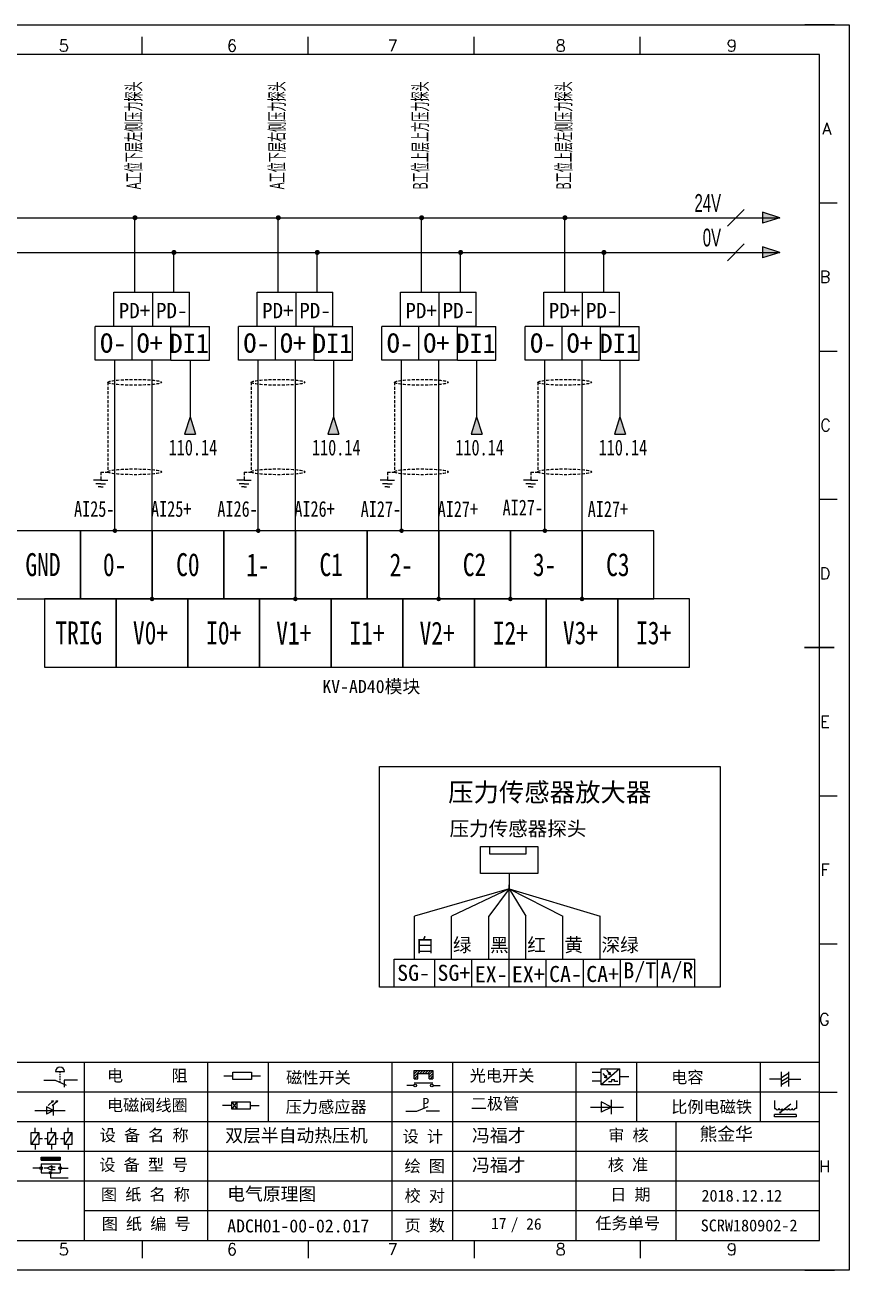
# Model space of a CAD drawing. Extents: x 33864 to 41687, y -3582 to -110.
# Drawn here: x 37570.1 to 37709, y -3236.9 to -3026.9 of the extents above; entities that cross this region are included whole.
import ezdxf
from ezdxf.enums import TextEntityAlignment as Align

# ---------------------------------------------------------------- set-up
doc = ezdxf.new("R2010")
doc.units = 0
doc.header["$MEASUREMENT"] = 0
doc.linetypes.add('DASHED', pattern=[0.75, 0.5, -0.25])
doc.layers.add('AE_BOR', color=1, linetype='Continuous')
doc.layers.add('细实线层', color=7, linetype='Continuous')
doc.layers.add('Dimension', color=3, linetype='Continuous', lineweight=13)
doc.styles.add('WD', font='romans.shx', dxfattribs={"bigfont": 'gbcbig.shx'})
doc.styles.add('宋体', font='', dxfattribs={"width": 0.75})
doc.styles.add('样式 1', font='aehalf.shx', dxfattribs={"height": 4, "bigfont": '@extfont2.shx'})
doc.styles.add('样式 8', font='arial.ttf')
doc.styles.add('汉字', font='')
doc.styles.get('宋体').set_extended_font_data('SimSun')
doc.styles.get('汉字').set_extended_font_data('新宋体')

# ---------------------------------------------------------------- blocks, each defined once
blk = doc.blocks.new('磁性开关')
at = {"linetype": 'ByBlock'}
h = blk.add_hatch(dxfattribs=at)
h.set_pattern_fill('ANSI31', color=256, scale=0.1, style=0)
h.set_pattern_definition([(45, (0, 0), (-0.224506403, 0.224506403), [])])
h.paths.add_polyline_path([(-1907.69, -775.29), (-1910.88, -775.29), (-1910.88, -776.69), (-1910.25, -776.69), (-1910.25, -775.79), (-1908.31, -775.79), (-1908.31, -776.69), (-1907.69, -776.69)])
for p, q in [((-1910.88, -776.69), (-1910.88, -775.29)), ((-1910.88, -775.29), (-1907.69, -775.29)), ((-1910.88, -776.69), (-1910.25, -776.69)), ((-1910.25, -776.69), (-1910.25, -775.79)), ((-1910.25, -775.79), (-1908.31, -775.79)), ((-1908.31, -776.69), (-1908.31, -775.79)), ((-1908.31, -776.69), (-1907.69, -776.69)), ((-1907.69, -775.29), (-1907.69, -776.69)), ((-1910.91, -777.81), (-1912.09, -777.81)), ((-1910.88, -777.39), (-1907.69, -777.39)), ((-1907.66, -777.81), (-1906.48, -777.81))]:
    blk.add_line(p, q, dxfattribs=at)
for centre in [(-1910.68, -777.81), (-1907.88, -777.81)]:
    blk.add_circle(centre, 0.225, dxfattribs=at)
blk = doc.blocks.new('光电开关')
at = {"linetype": 'ByBlock'}
h = blk.add_hatch(dxfattribs=at)
h.set_pattern_fill('ANSI31', color=256, scale=0.01, style=0)
h.set_pattern_definition([(45, (0.172267, 0), (-0.0224506403, 0.0224506403), [])])
h.paths.add_polyline_path([(-1882.44, -776.34), (-1882.5, -775.91), (-1882.68, -776.07)])
h.paths.add_polyline_path([(-1882.44, -776.34), (-1882.68, -776.07), (-1882.86, -776.23)])
h.paths.add_polyline_path([(-1883.11, -776.45), (-1883.29, -776.61), (-1883.05, -776.88)])
h.paths.add_polyline_path([(-1883.29, -776.61), (-1883.47, -776.77), (-1883.05, -776.88)])
for p, q in [((-1884.01, -775.96), (-1885.56, -775.96)), ((-1880.91, -775.3), (-1884.01, -778.05)), ((-1883.75, -776.09), (-1883.05, -776.88)), ((-1883.11, -776.45), (-1883.47, -776.77)), ((-1883.05, -776.88), (-1883.47, -776.77)), ((-1883.14, -775.55), (-1882.44, -776.34)), ((-1883.05, -776.88), (-1883.11, -776.45)), ((-1882.5, -775.91), (-1882.86, -776.23)), ((-1882.44, -776.34), (-1882.86, -776.23)), ((-1882.44, -776.34), (-1882.5, -775.91)), ((-1879.37, -776.67), (-1880.91, -776.67)), ((-1884.01, -777.39), (-1885.56, -777.39)), ((-1882.78, -777.47), (-1882.23, -777.47)), ((-1882.23, -777.47), (-1882.23, -777.14)), ((-1882.23, -777.14), (-1881.78, -777.14)), ((-1881.78, -777.47), (-1881.78, -777.14)), ((-1881.23, -777.47), (-1881.78, -777.47))]:
    blk.add_line(p, q, dxfattribs=at)
blk.add_lwpolyline([(-1884.01, -775.3), (-1880.91, -775.3), (-1880.91, -778.05), (-1884.01, -778.05)], close=True, dxfattribs=at)
blk = doc.blocks.new('电磁阀线圈')
at = {"linetype": 'ByBlock'}
for p, q in [((-1854.61, -796.54), (-1856.17, -796.54)), ((-1854.61, -795.92), (-1853.75, -797.16)), ((-1853.75, -795.92), (-1854.61, -797.16)), ((-1853.75, -795.92), (-1853.75, -797.16)), ((-1851.53, -796.54), (-1849.97, -796.54))]:
    blk.add_line(p, q, dxfattribs=at)
blk.add_lwpolyline([(-1854.61, -795.92), (-1851.53, -795.92), (-1851.53, -797.16), (-1854.61, -797.16)], close=True, dxfattribs=at)
blk = doc.blocks.new('压力感应器')
at = {"linetype": 'ByBlock'}
for p, q in [((-1815.59, -777.73), (-1813.71, -776.93)), ((-1817.44, -777.73), (-1815.59, -777.73)), ((-1811.78, -777.73), (-1814.05, -777.73))]:
    blk.add_line(p, q, dxfattribs=at)
at = {"linetype": 'ByBlock', "insert": (-1814.65, -775.48), "char_height": 1.68, "width": 1.2242, "attachment_point": 1}
blk.add_mtext('{\\fNSimSun|b0|i0|c134|p49;P}', dxfattribs=at)
blk = doc.blocks.new('二极管')
at = {"linetype": 'ByBlock'}
for p, q in [((-1787.52, -776.77), (-1781.92, -776.77)), ((-1783.97, -776.77), (-1785.69, -775.9)), ((-1785.69, -775.9), (-1785.69, -777.65)), ((-1783.97, -776.77), (-1785.69, -777.65)), ((-1783.97, -777.99), (-1783.97, -775.56))]:
    blk.add_line(p, q, dxfattribs=at)
blk = doc.blocks.new('电容')
at = {"linetype": 'ByBlock'}
for p, q in [((-1756.08, -782.99), (-1756.08, -780.56)), ((-1754.86, -780.79), (-1756.08, -781.55)), ((-1754.86, -782.99), (-1754.86, -780.56)), ((-1756.08, -781.77), (-1758.13, -781.77)), ((-1754.86, -781.44), (-1756.08, -782.2)), ((-1754.86, -781.99), (-1756.08, -782.75)), ((-1754.86, -781.77), (-1752.81, -781.77))]:
    blk.add_line(p, q, dxfattribs=at)
blk = doc.blocks.new('发光二极管')
at = {"linetype": 'ByBlock'}
for p, q in [((-1755.78, -785.92), (-1754.89, -785.14)), ((-1754.89, -785.14), (-1755.2, -785.22)), ((-1755.2, -785.22), (-1755.01, -785.43)), ((-1755.08, -785.92), (-1754.18, -785.14)), ((-1754.89, -785.14), (-1755.01, -785.43)), ((-1754.18, -785.14), (-1754.49, -785.22)), ((-1754.49, -785.22), (-1754.31, -785.43)), ((-1754.18, -785.14), (-1754.31, -785.43)), ((-1758.01, -786.77), (-1752.89, -786.77)), ((-1754.84, -786.77), (-1756.04, -786.16)), ((-1756.04, -786.16), (-1756.04, -787.39)), ((-1754.84, -786.77), (-1756.04, -787.39)), ((-1754.84, -787.63), (-1754.84, -785.92))]:
    blk.add_line(p, q, dxfattribs=at)
blk = doc.blocks.new('比例电磁阀')
at = {"linetype": 'ByBlock'}
for p, q in [((-1757.26, -775.38), (-1757.26, -776.71)), ((-1757.26, -776.71), (-1757.05, -776.71)), ((-1754.5, -775.98), (-1756.35, -777.44)), ((-1753.58, -776.71), (-1753.8, -776.71)), ((-1753.58, -775.38), (-1753.58, -776.71)), ((-1753.6, -777.73), (-1757.25, -777.73)), ((-1757.25, -778.13), (-1757.25, -777.73)), ((-1753.6, -778.13), (-1757.25, -778.13)), ((-1756.35, -777.44), (-1756.25, -777.25)), ((-1756.35, -777.44), (-1756.15, -777.38)), ((-1756.15, -777.38), (-1756.25, -777.25)), ((-1753.6, -777.73), (-1753.6, -778.13))]:
    blk.add_line(p, q, dxfattribs=at)
for centre in [(-1756.78, -776.71), (-1756.24, -776.71), (-1755.7, -776.71), (-1755.15, -776.71), (-1754.61, -776.71), (-1754.07, -776.71)]:
    blk.add_arc(centre, 0.271, 180, 0, dxfattribs=at)
blk = doc.blocks.new('保安开关')
at = {"linetype": 'ByBlock'}
for p, q in [((-1757.33, -790.79), (-1758.6, -792.81)), ((-1757.96, -790.79), (-1757.96, -789.97)), ((-1754.54, -790.79), (-1755.81, -792.81)), ((-1755.17, -790.79), (-1755.17, -789.97)), ((-1751.75, -790.79), (-1753.02, -792.81)), ((-1752.39, -790.79), (-1752.39, -789.97)), ((-1757.96, -792.81), (-1757.96, -793.62)), ((-1757.33, -791.8), (-1756.72, -791.8)), ((-1756.35, -791.8), (-1755.89, -791.8)), ((-1755.17, -792.81), (-1755.17, -793.62)), ((-1754.52, -791.8), (-1754.06, -791.8)), ((-1753.69, -791.8), (-1753.08, -791.8)), ((-1752.39, -792.81), (-1752.39, -793.62))]:
    blk.add_line(p, q, dxfattribs=at)
for points in [[(-1758.6, -790.79), (-1757.33, -790.79), (-1757.33, -792.81), (-1758.6, -792.81)], [(-1755.81, -790.79), (-1754.54, -790.79), (-1754.54, -792.81), (-1755.81, -792.81)], [(-1753.02, -790.79), (-1751.75, -790.79), (-1751.75, -792.81), (-1753.02, -792.81)]]:
    blk.add_lwpolyline(points, close=True, dxfattribs=at)
blk = doc.blocks.new('接近开关')
at = {"linetype": 'ByBlock'}
h = blk.add_hatch(dxfattribs=at)
h.set_pattern_fill('ANSI31', color=256, scale=0.01, style=0)
h.set_pattern_definition([(45, (-89.131516, -30.795668), (-0.0224506403, 0.0224506403), [])])
h.paths.add_polyline_path([(-1513.76, -1123.35), (-1513.76, -1122.85), (-1516.96, -1122.85), (-1516.96, -1123.35)])
for p, q in [((-1516.96, -1123.35), (-1516.96, -1122.85)), ((-1516.96, -1122.85), (-1513.76, -1122.85)), ((-1516.96, -1123.35), (-1513.76, -1123.35)), ((-1513.76, -1122.85), (-1513.76, -1123.35)), ((-1517.18, -1124.71), (-1518.36, -1124.71)), ((-1516.96, -1123.95), (-1513.76, -1123.95)), ((-1516.96, -1123.95), (-1516.96, -1125.47)), ((-1516.96, -1125.47), (-1513.76, -1125.47)), ((-1515.91, -1124.71), (-1516.45, -1124.71)), ((-1515.11, -1124.31), (-1515.91, -1124.71)), ((-1515.11, -1125.11), (-1515.91, -1124.71)), ((-1515.33, -1124.53), (-1515.17, -1124.53)), ((-1515.33, -1124.88), (-1515.17, -1124.88)), ((-1515.25, -1124.45), (-1515.25, -1124.61)), ((-1515.11, -1124.31), (-1515.11, -1125.11)), ((-1515.11, -1124.48), (-1514.58, -1124.48)), ((-1515.11, -1124.94), (-1514.58, -1124.94)), ((-1513.76, -1123.95), (-1513.76, -1125.47)), ((-1513.54, -1124.71), (-1512.36, -1124.71)), ((-1515.36, -1125.69), (-1515.36, -1126.36)), ((-1515.36, -1126.36), (-1512.36, -1126.36))]:
    blk.add_line(p, q, dxfattribs=at)
for centre in [(-1516.96, -1124.71), (-1515.36, -1125.47), (-1513.76, -1124.71)]:
    blk.add_circle(centre, 0.225, dxfattribs=at)
blk = doc.blocks.new('电阻')
at = {"linetype": 'ByBlock'}
for p, q in [((-3.09, 0), (-1.57, 0)), ((1.57, 0), (3.09, 0))]:
    blk.add_line(p, q, dxfattribs=at)
blk.add_lwpolyline([(-1.57, 0.63), (1.57, 0.63), (1.57, -0.63), (-1.57, -0.63)], close=True, dxfattribs=at)
blk = doc.blocks.new('急停按钮')
at = {"linetype": 'ByBlock'}
for p, q in [((-1.86, 0), (0, 0)), ((0, 0), (1.88, -0.81)), ((0.06, 1.45), (1.61, 1.45)), ((0.83, 1.45), (0.83, 1.24)), ((0.83, 1.07), (0.83, 0.85)), ((0.83, 0.68), (0.83, 0.47)), ((0.83, 0.29), (0.83, 0.08)), ((3.81, 0), (1.54, 0)), ((1.54, 0), (1.54, -1.15)), ((0.83, -0.09), (0.83, -0.24))]:
    blk.add_line(p, q, dxfattribs=at)
blk.add_arc((0.83, 1.45), 0.774, 0, 180)

msp = doc.modelspace()

# ---------------------------------------------------------------- hatches: boundary and pattern name
for points in [[(37694.418, -3058.525), (37697.336, -3059.46), (37694.418, -3060.395)], [(37694.418, -3064.358), (37697.336, -3065.293), (37694.418, -3066.229)], [(37596.962, -3095.931), (37597.897, -3093.013), (37598.833, -3095.931)], [(37621.128, -3095.931), (37622.063, -3093.013), (37622.998, -3095.931)], [(37645.294, -3095.931), (37646.229, -3093.013), (37647.164, -3095.931)], [(37669.459, -3095.931), (37670.394, -3093.013), (37671.33, -3095.931)]]:
    msp.add_hatch(color=256).paths.add_polyline_path(points)

# ---------------------------------------------------------------- linework, layer by layer
for p, q in [((37704.025, -3031.933), (37417.025, -3031.933)), ((37704.025, -3231.933), (37704.025, -3031.933)), ((37429.881, -3059.459), (37697.334, -3059.459)), ((37697.336, -3059.46), (37694.418, -3058.525)), ((37694.418, -3058.525), (37694.418, -3060.395)), ((37697.336, -3059.46), (37694.418, -3060.395)), ((37429.881, -3065.293), (37697.334, -3065.293)), ((37697.336, -3065.293), (37694.418, -3064.358)), ((37694.418, -3064.358), (37694.418, -3066.229)), ((37697.336, -3065.293), (37694.418, -3066.229)), ((37585.034, -3077.711), (37585.034, -3072.028)), ((37585.034, -3077.711), (37585.034, -3072.028)), ((37591.602, -3077.711), (37591.602, -3072.028)), ((37597.828, -3077.711), (37597.828, -3072.028)), ((37609.199, -3077.711), (37609.199, -3072.028)), ((37609.199, -3077.711), (37609.199, -3072.028)), ((37615.768, -3077.711), (37615.768, -3072.028)), ((37621.994, -3077.711), (37621.994, -3072.028)), ((37633.365, -3077.711), (37633.365, -3072.028)), ((37633.365, -3077.711), (37633.365, -3072.028)), ((37639.933, -3077.711), (37639.933, -3072.028)), ((37646.159, -3077.711), (37646.159, -3072.028)), ((37657.531, -3077.711), (37657.531, -3072.028)), ((37657.531, -3077.711), (37657.531, -3072.028)), ((37664.099, -3077.711), (37664.099, -3072.028)), ((37670.325, -3077.711), (37670.325, -3072.028)), ((37597.828, -3077.803), (37581.885, -3077.803)), ((37581.885, -3083.486), (37581.885, -3077.803)), ((37588.122, -3083.486), (37588.122, -3077.803)), ((37594.639, -3083.486), (37594.639, -3077.803)), ((37594.639, -3083.486), (37594.639, -3077.803)), ((37601.156, -3083.486), (37601.156, -3077.803)), ((37601.156, -3083.486), (37601.156, -3077.803)), ((37621.994, -3077.803), (37606.051, -3077.803)), ((37606.051, -3083.486), (37606.051, -3077.803)), ((37612.288, -3083.486), (37612.288, -3077.803)), ((37618.804, -3083.486), (37618.804, -3077.803)), ((37618.804, -3083.486), (37618.804, -3077.803)), ((37625.321, -3083.486), (37625.321, -3077.803)), ((37625.321, -3083.486), (37625.321, -3077.803)), ((37646.159, -3077.803), (37630.216, -3077.803)), ((37630.216, -3083.486), (37630.216, -3077.803)), ((37636.453, -3083.486), (37636.453, -3077.803)), ((37642.97, -3083.486), (37642.97, -3077.803)), ((37642.97, -3083.486), (37642.97, -3077.803)), ((37649.487, -3083.486), (37649.487, -3077.803)), ((37649.487, -3083.486), (37649.487, -3077.803)), ((37670.325, -3077.803), (37654.382, -3077.803)), ((37654.382, -3083.486), (37654.382, -3077.803)), ((37660.619, -3083.486), (37660.619, -3077.803)), ((37667.136, -3083.486), (37667.136, -3077.803)), ((37667.136, -3083.486), (37667.136, -3077.803)), ((37673.653, -3083.486), (37673.653, -3077.803)), ((37673.653, -3083.486), (37673.653, -3077.803)), ((37594.659, -3083.486), (37581.885, -3083.486)), ((37585.23, -3112.231), (37585.23, -3083.486)), ((37591.495, -3112.231), (37591.495, -3083.486)), ((37618.825, -3083.486), (37606.051, -3083.486)), ((37609.395, -3112.231), (37609.395, -3083.486)), ((37615.66, -3112.231), (37615.66, -3083.486)), ((37642.99, -3083.486), (37630.216, -3083.486)), ((37633.561, -3112.231), (37633.561, -3083.486)), ((37639.826, -3112.231), (37639.826, -3083.486)), ((37667.156, -3083.486), (37654.382, -3083.486)), ((37657.726, -3112.231), (37657.726, -3083.486)), ((37663.992, -3112.231), (37663.992, -3083.486)), ((37597.897, -3093.013), (37596.962, -3095.931)), ((37597.897, -3093.013), (37598.833, -3095.931)), ((37622.063, -3093.013), (37621.128, -3095.931)), ((37622.063, -3093.013), (37622.998, -3095.931)), ((37646.229, -3093.013), (37645.294, -3095.931)), ((37646.229, -3093.013), (37647.164, -3095.931)), ((37670.394, -3093.013), (37669.459, -3095.931)), ((37670.394, -3093.013), (37671.33, -3095.931)), ((37596.962, -3095.931), (37598.833, -3095.931)), ((37621.128, -3095.931), (37622.998, -3095.931)), ((37645.294, -3095.931), (37647.164, -3095.931)), ((37669.459, -3095.931), (37671.33, -3095.931)), ((37632.296, -3189.213), (37632.296, -3184.476)), ((37639.16, -3189.213), (37639.16, -3184.476)), ((37645.424, -3189.213), (37645.424, -3184.476)), ((37651.688, -3189.213), (37651.688, -3184.476)), ((37657.952, -3189.213), (37657.952, -3184.476)), ((37664.216, -3189.213), (37664.216, -3184.476)), ((37670.48, -3189.213), (37670.48, -3184.476)), ((37676.744, -3189.213), (37676.744, -3184.476)), ((37683.008, -3189.213), (37683.008, -3184.476)), ((37683.008, -3189.213), (37632.296, -3189.213)), ((37422.055, -3231.933), (37701.555, -3231.933)), ((37542.822, -3231.933), (37602.772, -3231.933)), ((37602.772, -3231.933), (37671.557, -3231.933))]:
    msp.add_line(p, q)
at = {"color": 2, "lineweight": 0}
for p, q in [((37582.845, -3103.711), (37581.645, -3103.711)), ((37582.845, -3103.711), (37584.045, -3103.711)), ((37607.011, -3103.711), (37605.811, -3103.711)), ((37607.011, -3103.711), (37608.211, -3103.711)), ((37631.176, -3103.711), (37629.976, -3103.711)), ((37631.176, -3103.711), (37632.376, -3103.711)), ((37655.342, -3103.711), (37654.142, -3103.711)), ((37655.342, -3103.711), (37656.542, -3103.711))]:
    msp.add_line(p, q, dxfattribs=at)
at = {"color": 2, "linetype": 'DASHED'}
for p, q in [((37582.845, -3102.343), (37582.845, -3103.711)), ((37607.011, -3102.343), (37607.011, -3103.711)), ((37631.176, -3102.343), (37631.176, -3103.711)), ((37655.342, -3102.343), (37655.342, -3103.711))]:
    msp.add_line(p, q, dxfattribs=at)
at = {"color": 2, "linetype": 'DASHED', "lineweight": 0}
for p, q in [((37582.845, -3102.343), (37584.033, -3102.343)), ((37607.011, -3102.343), (37608.198, -3102.343)), ((37631.176, -3102.343), (37632.364, -3102.343)), ((37655.342, -3102.343), (37656.529, -3102.343))]:
    msp.add_line(p, q, dxfattribs=at)
at = {"color": 2}
for p, q in [((37582.845, -3104.33), (37582.046, -3104.33)), ((37582.845, -3104.823), (37582.438, -3104.823)), ((37582.845, -3104.33), (37583.645, -3104.33)), ((37582.845, -3104.823), (37583.253, -3104.823)), ((37607.011, -3104.33), (37606.211, -3104.33)), ((37607.011, -3104.823), (37606.603, -3104.823)), ((37607.011, -3104.33), (37607.81, -3104.33)), ((37607.011, -3104.823), (37607.419, -3104.823)), ((37631.176, -3104.33), (37630.377, -3104.33)), ((37631.176, -3104.823), (37630.769, -3104.823)), ((37631.176, -3104.33), (37631.976, -3104.33)), ((37631.176, -3104.823), (37631.584, -3104.823)), ((37655.342, -3104.33), (37654.543, -3104.33)), ((37655.342, -3104.823), (37654.934, -3104.823)), ((37655.342, -3104.33), (37656.141, -3104.33)), ((37655.342, -3104.823), (37655.75, -3104.823))]:
    msp.add_line(p, q, dxfattribs=at)
at = {"linetype": 'ByBlock'}
for p, q in [((37704.025, -3201.933), (37417.025, -3201.933)), ((37704.025, -3206.933), (37417.025, -3206.933)), ((37704.025, -3211.933), (37417.025, -3211.933)), ((37704.025, -3216.933), (37417.025, -3216.933)), ((37704.025, -3221.933), (37417.025, -3221.933)), ((37704.025, -3226.933), (37580.049, -3226.933))]:
    msp.add_line(p, q, dxfattribs=at)
at = {"lineweight": -2}
for p, q in [((37580.049, -3201.933), (37580.049, -3231.849)), ((37600.859, -3201.933), (37600.859, -3211.933)), ((37611.097, -3201.933), (37611.097, -3211.933)), ((37631.907, -3201.933), (37631.907, -3211.933)), ((37642.145, -3201.933), (37642.145, -3211.933)), ((37662.955, -3201.933), (37662.955, -3211.933)), ((37673.193, -3201.933), (37673.193, -3211.933)), ((37694.003, -3201.933), (37694.003, -3211.933)), ((37600.859, -3211.933), (37600.859, -3231.849)), ((37631.907, -3211.933), (37631.907, -3231.933)), ((37642.145, -3211.933), (37642.145, -3231.933)), ((37662.955, -3211.933), (37662.955, -3231.933)), ((37679.808, -3211.933), (37679.808, -3231.933))]:
    msp.add_line(p, q, dxfattribs=at)
at = {"ltscale": 2}
for p, q in [((37704.025, -3231.933), (37704.025, -3210.487)), ((37671.557, -3231.933), (37701.555, -3231.933)), ((37671.557, -3231.933), (37704.025, -3231.933))]:
    msp.add_line(p, q, dxfattribs=at)
for points, const_width in [([(37588.834, -3059.459, -1), (37588.41, -3059.459, -1)], 0.424), ([(37612.999, -3059.459, -1), (37612.576, -3059.459, -1)], 0.424), ([(37637.165, -3059.459, -1), (37636.741, -3059.459, -1)], 0.424), ([(37661.331, -3059.459, -1), (37660.907, -3059.459, -1)], 0.424), ([(37595.402, -3065.31, -1), (37594.978, -3065.31, -1)], 0.424), ([(37619.568, -3065.31, -1), (37619.144, -3065.31, -1)], 0.424), ([(37643.733, -3065.31, -1), (37643.31, -3065.31, -1)], 0.424), ([(37667.899, -3065.31, -1), (37667.475, -3065.31, -1)], 0.424), ([(37585.42, -3112.231, -1), (37585.039, -3112.231, -1)], 0.381), ([(37609.586, -3112.231, -1), (37609.205, -3112.231, -1)], 0.381), ([(37633.751, -3112.231, -1), (37633.37, -3112.231, -1)], 0.381), ([(37657.917, -3112.231, -1), (37657.536, -3112.231, -1)], 0.381), ([(37591.686, -3123.74, -1), (37591.305, -3123.74, -1)], 0.381), ([(37615.852, -3123.74, -1), (37615.471, -3123.74, -1)], 0.381), ([(37640.017, -3123.74, -1), (37639.636, -3123.74, -1)], 0.381), ([(37652.1, -3123.74, -1), (37651.719, -3123.74, -1)], 0.381), ([(37664.183, -3123.74, -1), (37663.802, -3123.74, -1)], 0.381)]:
    msp.add_lwpolyline(points, format="xyb", close=True, dxfattribs=dict(const_width=const_width))
for points in [[(37579.412, -3112.231), (37567.329, -3112.231), (37567.329, -3123.741), (37579.412, -3123.741)], [(37591.495, -3112.231), (37579.412, -3112.231), (37579.412, -3123.741), (37591.495, -3123.741)], [(37603.578, -3112.231), (37591.495, -3112.231), (37591.495, -3123.741), (37603.578, -3123.741)], [(37615.66, -3112.231), (37603.578, -3112.231), (37603.578, -3123.741), (37615.66, -3123.741)], [(37627.743, -3112.231), (37615.66, -3112.231), (37615.66, -3123.741), (37627.743, -3123.741)], [(37639.826, -3112.231), (37627.743, -3112.231), (37627.743, -3123.741), (37639.826, -3123.741)], [(37651.909, -3112.231), (37639.826, -3112.231), (37639.826, -3123.741), (37651.909, -3123.741)], [(37663.992, -3112.231), (37651.909, -3112.231), (37651.909, -3123.741), (37663.992, -3123.741)], [(37676.074, -3112.231), (37663.992, -3112.231), (37663.992, -3123.741), (37676.074, -3123.741)], [(37585.453, -3123.741), (37573.371, -3123.741), (37573.371, -3135.251), (37585.453, -3135.251)], [(37597.536, -3123.741), (37585.453, -3123.741), (37585.453, -3135.251), (37597.536, -3135.251)], [(37609.619, -3123.741), (37597.536, -3123.741), (37597.536, -3135.251), (37609.619, -3135.251)], [(37621.702, -3123.741), (37609.619, -3123.741), (37609.619, -3135.251), (37621.702, -3135.251)], [(37633.785, -3123.741), (37621.702, -3123.741), (37621.702, -3135.251), (37633.785, -3135.251)], [(37645.867, -3123.741), (37633.785, -3123.741), (37633.785, -3135.251), (37645.867, -3135.251)], [(37657.95, -3123.741), (37645.867, -3123.741), (37645.867, -3135.251), (37657.95, -3135.251)], [(37670.033, -3123.741), (37657.95, -3123.741), (37657.95, -3135.251), (37670.033, -3135.251)], [(37682.116, -3123.741), (37670.033, -3123.741), (37670.033, -3135.251), (37682.116, -3135.251)]]:
    msp.add_lwpolyline(points, close=True)
at = {"layer": 'AE_BOR', "color": 1, "lineweight": 15}
for p, q in [((37412.022, -3026.933), (37709.022, -3026.933)), ((37709.022, -3026.933), (37709.022, -3236.933)), ((37709.022, -3236.933), (37412.022, -3236.933))]:
    msp.add_line(p, q, dxfattribs=at)
at = {"layer": 'AE_BOR', "lineweight": 30}
for p, q in [((37706.555, -3026.933), (37701.555, -3026.933)), ((37706.555, -3236.933), (37701.555, -3236.933))]:
    msp.add_line(p, q, dxfattribs=at)
at = {"layer": 'AE_BOR'}
for p, q in [((37589.805, -3031.933), (37589.805, -3028.933)), ((37617.805, -3031.933), (37617.805, -3028.933)), ((37645.805, -3031.933), (37645.805, -3028.933)), ((37673.805, -3031.933), (37673.805, -3028.933)), ((37704.025, -3056.933), (37707.025, -3056.933)), ((37704.025, -3081.933), (37707.025, -3081.933)), ((37704.025, -3106.933), (37707.025, -3106.933)), ((37704.025, -3156.933), (37707.025, -3156.933)), ((37704.025, -3181.933), (37707.025, -3181.933)), ((37704.025, -3206.933), (37707.025, -3206.933)), ((37589.805, -3231.933), (37589.805, -3234.933)), ((37617.805, -3231.933), (37617.805, -3234.933)), ((37645.805, -3231.933), (37645.805, -3234.933)), ((37673.805, -3231.933), (37673.805, -3234.933))]:
    msp.add_line(p, q, dxfattribs=at)
at = {"layer": 'AE_BOR', "color": 2, "lineweight": 30}
msp.add_line((37701.525, -3131.933), (37706.525, -3131.933), dxfattribs=at)
at = {"layer": 'Dimension', "lineweight": 0}
for p, q in [((37688.501, -3060.874), (37691.329, -3058.046)), ((37688.501, -3066.708), (37691.329, -3063.879))]:
    msp.add_line(p, q, dxfattribs=at)
at = {"layer": 'Dimension', "color": 0, "lineweight": 0}
for p, q in [((37594.639, -3077.803), (37601.156, -3077.803)), ((37618.804, -3077.803), (37625.321, -3077.803)), ((37642.97, -3077.803), (37649.487, -3077.803)), ((37667.136, -3077.803), (37673.653, -3077.803)), ((37594.639, -3083.486), (37601.156, -3083.486)), ((37597.897, -3083.486), (37597.897, -3093.013)), ((37618.804, -3083.486), (37625.321, -3083.486)), ((37622.063, -3083.486), (37622.063, -3093.013)), ((37642.97, -3083.486), (37649.487, -3083.486)), ((37646.228, -3083.486), (37646.228, -3093.013)), ((37667.136, -3083.486), (37673.653, -3083.486)), ((37670.394, -3083.486), (37670.394, -3093.013))]:
    msp.add_line(p, q, dxfattribs=at)
at = {"layer": '细实线层', "lineweight": 0}
for p, q in [((37588.622, -3072.028), (37588.622, -3059.459)), ((37612.788, -3072.028), (37612.788, -3059.459)), ((37636.953, -3072.028), (37636.953, -3059.459)), ((37661.119, -3072.028), (37661.119, -3059.459)), ((37595.19, -3072.028), (37595.19, -3065.293)), ((37619.356, -3072.028), (37619.356, -3065.293)), ((37643.521, -3072.028), (37643.521, -3065.293)), ((37667.687, -3072.028), (37667.687, -3065.293)), ((37585.034, -3072.028), (37597.828, -3072.028)), ((37609.199, -3072.028), (37621.994, -3072.028)), ((37633.365, -3072.028), (37646.159, -3072.028)), ((37657.531, -3072.028), (37670.325, -3072.028)), ((37629.822, -3152.014), (37687.287, -3152.014)), ((37629.822, -3189.213), (37629.822, -3152.014)), ((37687.287, -3152.014), (37687.287, -3189.213)), ((37651.688, -3170.074), (37651.688, -3172.659)), ((37651.688, -3172.659), (37635.728, -3177.252)), ((37651.688, -3172.659), (37641.992, -3177.252)), ((37651.688, -3172.659), (37648.256, -3177.252)), ((37651.688, -3184.476), (37651.688, -3171.942)), ((37651.688, -3172.659), (37654.52, -3177.252)), ((37651.688, -3172.659), (37660.784, -3177.252)), ((37651.688, -3172.659), (37667.048, -3177.252)), ((37635.728, -3184.476), (37635.728, -3177.252)), ((37641.992, -3184.476), (37641.992, -3177.252)), ((37648.256, -3184.476), (37648.256, -3177.252)), ((37654.52, -3184.476), (37654.52, -3177.252)), ((37660.784, -3184.476), (37660.784, -3177.252)), ((37667.048, -3184.476), (37667.048, -3177.252)), ((37632.296, -3184.476), (37639.16, -3184.476)), ((37639.16, -3184.476), (37645.424, -3184.476)), ((37645.424, -3184.476), (37651.688, -3184.476)), ((37651.688, -3184.476), (37657.952, -3184.476)), ((37657.952, -3184.476), (37664.216, -3184.476)), ((37664.216, -3184.476), (37670.48, -3184.476)), ((37670.48, -3184.476), (37676.744, -3184.476)), ((37676.744, -3184.476), (37683.008, -3184.476)), ((37687.287, -3189.213), (37629.822, -3189.213))]:
    msp.add_line(p, q, dxfattribs=at)
at = {"layer": '细实线层', "color": 6, "linetype": 'DASHED', "lineweight": 0}
for p, q in [((37584.043, -3087.212), (37584.042, -3102.303)), ((37608.208, -3087.212), (37608.208, -3102.303)), ((37632.374, -3087.212), (37632.374, -3102.303)), ((37656.539, -3087.212), (37656.539, -3102.303))]:
    msp.add_line(p, q, dxfattribs=at)
at = {"layer": '细实线层', "lineweight": 0}
for points in [[(37646.855, -3165.492), (37656.52, -3165.492), (37656.52, -3170.074), (37646.855, -3170.074)], [(37648.475, -3165.492), (37654.525, -3165.492), (37654.525, -3166.79), (37648.475, -3166.79)]]:
    msp.add_lwpolyline(points, close=True, dxfattribs=at)
at = {"layer": '细实线层', "color": 6, "linetype": 'DASHED', "lineweight": 0}
for centre in [(37588.587, -3087.212), (37612.752, -3087.212), (37636.918, -3087.212), (37661.084, -3087.212), (37588.587, -3102.307), (37612.752, -3102.307), (37636.918, -3102.307), (37661.084, -3102.307)]:
    msp.add_ellipse(centre, major_axis=(-4.544, 0), ratio=0.1072331, dxfattribs=at)

# ---------------------------------------------------------------- block references
for name, p in [('急停按钮', (37575.137, -3204.918)), ('电阻', (37606.678, -3204.157))]:
    msp.add_blockref(name, p)
at = {"linetype": 'ByBlock'}
for name, p in [('磁性开关', (39546.551, -2427.974)), ('光电开关', (39551.246, -2427.665)), ('电容', (39453.714, -2422.952)), ('发光二极管', (39329.737, -2423.241)), ('电磁阀线圈', (39459.547, -2412.636)), ('压力感应器', (39451.745, -2432.418)), ('二极管', (39452.934, -2432.66)), ('比例电磁阀', (39453.714, -2432.952)), ('保安开关', (39329.737, -2422.952)), ('接近开关', (39089.738, -2095.036))]:
    msp.add_blockref(name, p, dxfattribs=at)

# ---------------------------------------------------------------- texts
for s, insert, char_height, width, attachment_point, style in [('{\\fSimSun|b0|i0|c134|p2;PD+}', (37591.192, -3076.41), 2.60309, 3.56578, 9, '样式 1'), ('{\\fSimSun|b0|i0|c134|p2;PD-}', (37597.475, -3076.41), 2.60309, 3.56578, 9, '样式 1'), ('{\\fSimSun|b0|i0|c134|p2;PD+}', (37615.357, -3076.41), 2.60309, 3.56578, 9, '样式 1'), ('{\\fSimSun|b0|i0|c134|p2;PD-}', (37621.641, -3076.41), 2.60309, 3.56578, 9, '样式 1'), ('{\\fSimSun|b0|i0|c134|p2;PD+}', (37639.523, -3076.41), 2.60309, 3.56578, 9, '样式 1'), ('{\\fSimSun|b0|i0|c134|p2;PD-}', (37645.806, -3076.41), 2.60309, 3.56578, 9, '样式 1'), ('{\\fSimSun|b0|i0|c134|p2;PD+}', (37663.689, -3076.41), 2.60309, 3.56578, 9, '样式 1'), ('{\\fSimSun|b0|i0|c134|p2;PD-}', (37669.972, -3076.41), 2.60309, 3.56578, 9, '样式 1'), ('{\\fSimSun|b0|i0|c134|p2;O-}', (37587.16, -3082.266), 3.25386, 4.45723, 9, '样式 1'), ('{\\fSimSun|b0|i0|c134|p2;O+}', (37593.313, -3082.266), 3.25386, 4.45723, 9, '样式 1'), ('{\\fSimSun|b0|i0|c134|p2;DI1}', (37601.092, -3082.266), 3.25386, 4.45723, 9, '样式 1'), ('{\\fSimSun|b0|i0|c134|p2;O-}', (37611.325, -3082.266), 3.25386, 4.45723, 9, '样式 1'), ('{\\fSimSun|b0|i0|c134|p2;O+}', (37617.478, -3082.266), 3.25386, 4.45723, 9, '样式 1'), ('{\\fSimSun|b0|i0|c134|p2;DI1}', (37625.258, -3082.266), 3.25386, 4.45723, 9, '样式 1'), ('{\\fSimSun|b0|i0|c134|p2;O-}', (37635.491, -3082.266), 3.25386, 4.45723, 9, '样式 1'), ('{\\fSimSun|b0|i0|c134|p2;O+}', (37641.644, -3082.266), 3.25386, 4.45723, 9, '样式 1'), ('{\\fSimSun|b0|i0|c134|p2;DI1}', (37649.424, -3082.266), 3.25386, 4.45723, 9, '样式 1'), ('{\\fSimSun|b0|i0|c134|p2;O-}', (37659.657, -3082.266), 3.25386, 4.45723, 9, '样式 1'), ('{\\fSimSun|b0|i0|c134|p2;O+}', (37665.809, -3082.266), 3.25386, 4.45723, 9, '样式 1'), ('{\\fSimSun|b0|i0|c134|p2;DI1}', (37673.589, -3082.266), 3.25386, 4.45723, 9, '样式 1'), ('110.14', (37598.388, -3098.234), 2.6703, 4.8676, 5, '宋体'), ('110.14', (37622.554, -3098.234), 2.6703, 4.8676, 5, '宋体'), ('110.14', (37646.72, -3098.234), 2.6703, 4.8676, 5, '宋体'), ('110.14', (37670.885, -3098.234), 2.6703, 4.8676, 5, '宋体'), ('AI25-', (37581.75, -3108.579), 2.6703, 4.8676, 5, '宋体'), ('AI25+', (37594.728, -3108.579), 2.6703, 4.8676, 5, '宋体'), ('AI26-', (37605.916, -3108.579), 2.6703, 4.8676, 5, '宋体'), ('AI26+', (37618.894, -3108.579), 2.6703, 4.8676, 5, '宋体'), ('AI27-', (37630.082, -3108.579), 2.6703, 4.8676, 5, '宋体'), ('AI27+', (37643.059, -3108.579), 2.6703, 4.8676, 5, '宋体'), ('AI27-', (37654.005, -3108.333), 2.6703, 4.8676, 5, '宋体'), ('AI27+', (37668.358, -3108.579), 2.6703, 4.8676, 5, '宋体'), ('GND', (37573.107, -3117.986), 3.8653, 7.04601, 5, '宋体'), ('0-', (37585.19, -3117.986), 3.8653, 7.04601, 5, '宋体'), ('C0', (37597.537, -3117.986), 3.8653, 7.04601, 5, '宋体'), ('1-', (37609.356, -3117.986), 3.8653, 7.04601, 5, '宋体'), ('C1', (37621.703, -3117.986), 3.8653, 7.04601, 5, '宋体'), ('2-', (37633.523, -3117.986), 3.8653, 7.04601, 5, '宋体'), ('C2', (37645.87, -3117.986), 3.8653, 7.04601, 5, '宋体'), ('3-', (37657.687, -3117.986), 3.8653, 7.04601, 5, '宋体'), ('C3', (37670.034, -3117.986), 3.8653, 7.04601, 5, '宋体'), ('TRIG', (37579.149, -3129.497), 3.8653, 7.04601, 5, '宋体'), ('V0+', (37591.232, -3129.497), 3.8653, 7.04601, 5, '宋体'), ('I0+', (37603.578, -3129.496), 3.8653, 7.04601, 5, '宋体'), ('V1+', (37615.397, -3129.497), 3.8653, 7.04601, 5, '宋体'), ('I1+', (37627.743, -3129.496), 3.8653, 7.04601, 5, '宋体'), ('V2+', (37639.563, -3129.497), 3.8653, 7.04601, 5, '宋体'), ('I2+', (37651.909, -3129.496), 3.8653, 7.04601, 5, '宋体'), ('V3+', (37663.729, -3129.497), 3.8653, 7.04601, 5, '宋体'), ('I3+', (37676.074, -3129.496), 3.8653, 7.04601, 5, '宋体'), ('{\\fSimSun|b0|i0|c134|p2;SG-}', (37638.36, -3188.196), 2.71155, 3.71436, 9, '样式 1'), ('{\\fSimSun|b0|i0|c134|p2;SG+}', (37645.154, -3188.196), 2.71155, 3.71436, 9, '样式 1'), ('{\\fSimSun|b0|i0|c134|p2;EX-}', (37651.444, -3188.393), 2.71155, 3.71436, 9, '样式 1'), ('{\\fSimSun|b0|i0|c134|p2;EX+}', (37657.708, -3188.393), 2.71155, 3.71436, 9, '样式 1'), ('{\\fSimSun|b0|i0|c134|p2;CA-}', (37663.972, -3188.393), 2.71155, 3.71436, 9, '样式 1'), ('{\\fSimSun|b0|i0|c134|p2;CA+}', (37670.236, -3188.393), 2.71155, 3.71436, 9, '样式 1'), ('{\\fSimSun|b0|i0|c134|p2;B/T}', (37676.5, -3188.393), 2.71155, 3.71436, 9, '样式 1'), ('{\\fSimSun|b0|i0|c134|p2;A/R}', (37682.764, -3188.393), 2.71155, 3.71436, 9, '样式 1')]:
    msp.add_mtext(s, dxfattribs=dict(insert=insert, char_height=char_height, width=width, attachment_point=attachment_point, style=style))
at = {"attachment_point": 1}
for s, insert, char_height, width in [('KV-AD40{\\f宋体|b0|i0|c134|p2;模块}', (37620.203, -3137.403), 2.2061, 24.80789), ('{\\fFangSong|b0|i0|c134|p49;白}', (37635.963, -3180.947), 2.304, 6.998845947236987e-13), ('{\\fFangSong|b0|i0|c134|p49;绿}', (37642.227, -3180.947), 2.304, 6.998845947236987e-13), ('{\\fFangSong|b0|i0|c134|p49;黑}', (37648.491, -3180.947), 2.304, 6.998845947236987e-13), ('{\\fFangSong|b0|i0|c134|p49;红}', (37654.755, -3180.947), 2.304, 6.998845947236987e-13), ('{\\fFangSong|b0|i0|c134|p49;黄}', (37661.019, -3180.947), 2.304, 6.998845947236987e-13), ('{\\fFangSong|b0|i0|c134|p49;深绿}', (37667.283, -3180.947), 2.304, 6.998845947236987e-13), ('{\\fKaiTi_GB2312|b0|i0|c134|p49;双层半自动热压机}', (37603.844, -3213.124), 2.2, 27.73841), ('{\\fKaiTi_GB2312|b0|i0|c134|p49;冯福才}', (37645.455, -3213.135), 2.2, 15.31746), ('{\\fKaiTi_GB2312|b0|i0|c134|p49;熊金华}', (37683.795, -3212.878), 2.2, 15.31746), ('{\\fKaiTi_GB2312|b0|i0|c134|p49;冯福才}', (37645.455, -3218.135), 2.2, 15.31746), ('{\\fKaiTi_GB2312|b0|i0|c134|p49;电气原理图}', (37604.169, -3222.986), 2.2, 25.88003), ('{\\fKaiTi_GB2312|b0|i0|c134|p49;2018.12.12}', (37684.125, -3223.388), 2, 60.2542), ('{\\fKaiTi_GB2312|b0|i0|c134|p49;ADCH01-00-02.017}', (37604.169, -3228.386), 2.2, 25.68687), ('{\\fKaiTi_GB2312|b0|i0|c134|p49;17}', (37648.667, -3228.099), 1.92, 2.26819), ('{\\fKaiTi_GB2312|b0|i0|c134|p49;/ 26}', (37651.96, -3228.192), 1.92, 6.84443)]:
    msp.add_mtext(s, dxfattribs=dict(at, insert=insert, char_height=char_height, width=width))
at = {"lineweight": 9, "attachment_point": 9, "style": '样式 1'}
for s, insert, char_height, width in [('{\\fSimSun|b0|i0|c134|p2;\\P压力传感器放大器}', (37675.664, -3158.265), 3.13837, 36.53298), ('{\\fSimSun|b0|i0|c134|p2;\\P压力传感器探头}', (37664.711, -3163.972), 2.41413, 28.10229)]:
    msp.add_mtext(s, dxfattribs=dict(at, insert=insert, char_height=char_height, width=width))
at = {"char_height": 2, "attachment_point": 1, "style": '汉字'}
for s, insert in [('{\\fKaiTi_GB2312|b0|i0|c134|p49;电      阻}', (37583.883, -3203.126)), ('{\\fKaiTi_GB2312|b0|i0|c134|p49;磁性开关}', (37614.094, -3203.462)), ('{\\fKaiTi_GB2312|b0|i0|c134|p49;光电开关}', (37645.044, -3203.125)), ('{\\fKaiTi_GB2312|b0|i0|c134|p49;电容}', (37679.02, -3203.412)), ('{\\fKaiTi_GB2312|b0|i0|c134|p49;电磁阀线圈}', (37583.883, -3208.126)), ('{\\fKaiTi_GB2312|b0|i0|c134|p49;压力感应器}', (37614.041, -3208.403)), ('{\\fKaiTi_GB2312|b0|i0|c134|p49;二极管}', (37645.226, -3207.841)), ('{\\fKaiTi_GB2312|b0|i0|c134|p49;比例电磁铁}', (37679.02, -3208.412)), ('{\\fKaiTi_GB2312|b0|i0|c134|p0;设 备 名 称}', (37582.676, -3213.178)), ('{\\fKaiTi_GB2312|b0|i0|c134|p0;审 核}', (37668.411, -3213.184)), ('{\\fKaiTi_GB2312|b0|i0|c134|p0;设 计}', (37633.743, -3213.394)), ('{\\fKaiTi_GB2312|b0|i0|c134|p0;设 备 型 号}', (37582.601, -3218.178)), ('{\\fKaiTi_GB2312|b0|i0|c134|p0;绘 图}', (37634.071, -3218.394)), ('{\\fKaiTi_GB2312|b0|i0|c134|p0;核 准}', (37668.34, -3218.184)), ('{\\fKaiTi_GB2312|b0|i0|c134|p0;图 纸 名 称}', (37582.885, -3223.178)), ('{\\fKaiTi_GB2312|b0|i0|c134|p0;校 对}', (37634.071, -3223.394)), ('{\\fKaiTi_GB2312|b0|i0|c134|p0;日 期}', (37668.738, -3223.184)), ('{\\fKaiTi_GB2312|b0|i0|c134|p0;图 纸 编 号}', (37583.003, -3228.13)), ('{\\fKaiTi_GB2312|b0|i0|c134|p0;页 数}', (37634.071, -3228.394)), ('{\\fKaiTi_GB2312|b0|i0|c134|p0;任务单号}', (37666.238, -3228.035)), ('{\\fKaiTi_GB2312|b0|i0|c134|p0;SCRW180902-2}', (37684.002, -3228.408))]:
    msp.add_mtext(s, dxfattribs=dict(at, insert=insert))
at = {"layer": 'AE_BOR', "style": 'WD'}
for s, p in [('5', (37576.617, -3031.433)), ('6', (37604.962, -3031.433)), ('7', (37632.059, -3031.433)), ('8', (37660.389, -3031.433)), ('9', (37689.253, -3031.433)), ('5', (37576.617, -3234.433)), ('6', (37604.962, -3234.433)), ('7', (37632.059, -3234.433)), ('8', (37660.389, -3234.433)), ('9', (37689.253, -3234.433))]:
    msp.add_text(s, height=2, dxfattribs=at).set_placement(p, align=Align.CENTER)
for s, p in [('A', (37706.049, -3044.433)), ('B', (37705.858, -3069.433)), ('C', (37705.954, -3094.433)), ('D', (37705.858, -3119.433)), ('E', (37705.763, -3144.433)), ('F', (37705.763, -3169.433)), ('F', (37705.763, -3169.433)), ('G', (37705.763, -3194.652)), ('H', (37705.858, -3219.433))]:
    msp.add_text(s, height=2, dxfattribs=at).set_placement(p, align=Align.MIDDLE_RIGHT)
at = {"layer": 'Dimension', "lineweight": 0, "style": '样式 8', "width": 0.5}
for s, p in [('A工位下层左侧压力探头', (37588.392, -3054.661)), ('A工位下层右侧压力探头', (37612.558, -3054.661)), ('B工位上层上方压力探头', (37636.723, -3054.661)), ('B工位上层左侧压力探头', (37660.889, -3054.661))]:
    msp.add_text(s, height=2.5, rotation=90, dxfattribs=at).set_placement(p, align=Align.MIDDLE_LEFT)
at = {"layer": 'Dimension', "lineweight": 0, "style": '样式 8', "width": 0.6}
for s, p in [('24V', (37687.43, -3058.46)), ('0V', (37687.43, -3064.293))]:
    msp.add_text(s, height=3, dxfattribs=at).set_placement(p, align=Align.RIGHT)

doc.saveas('drawing.dxf')
